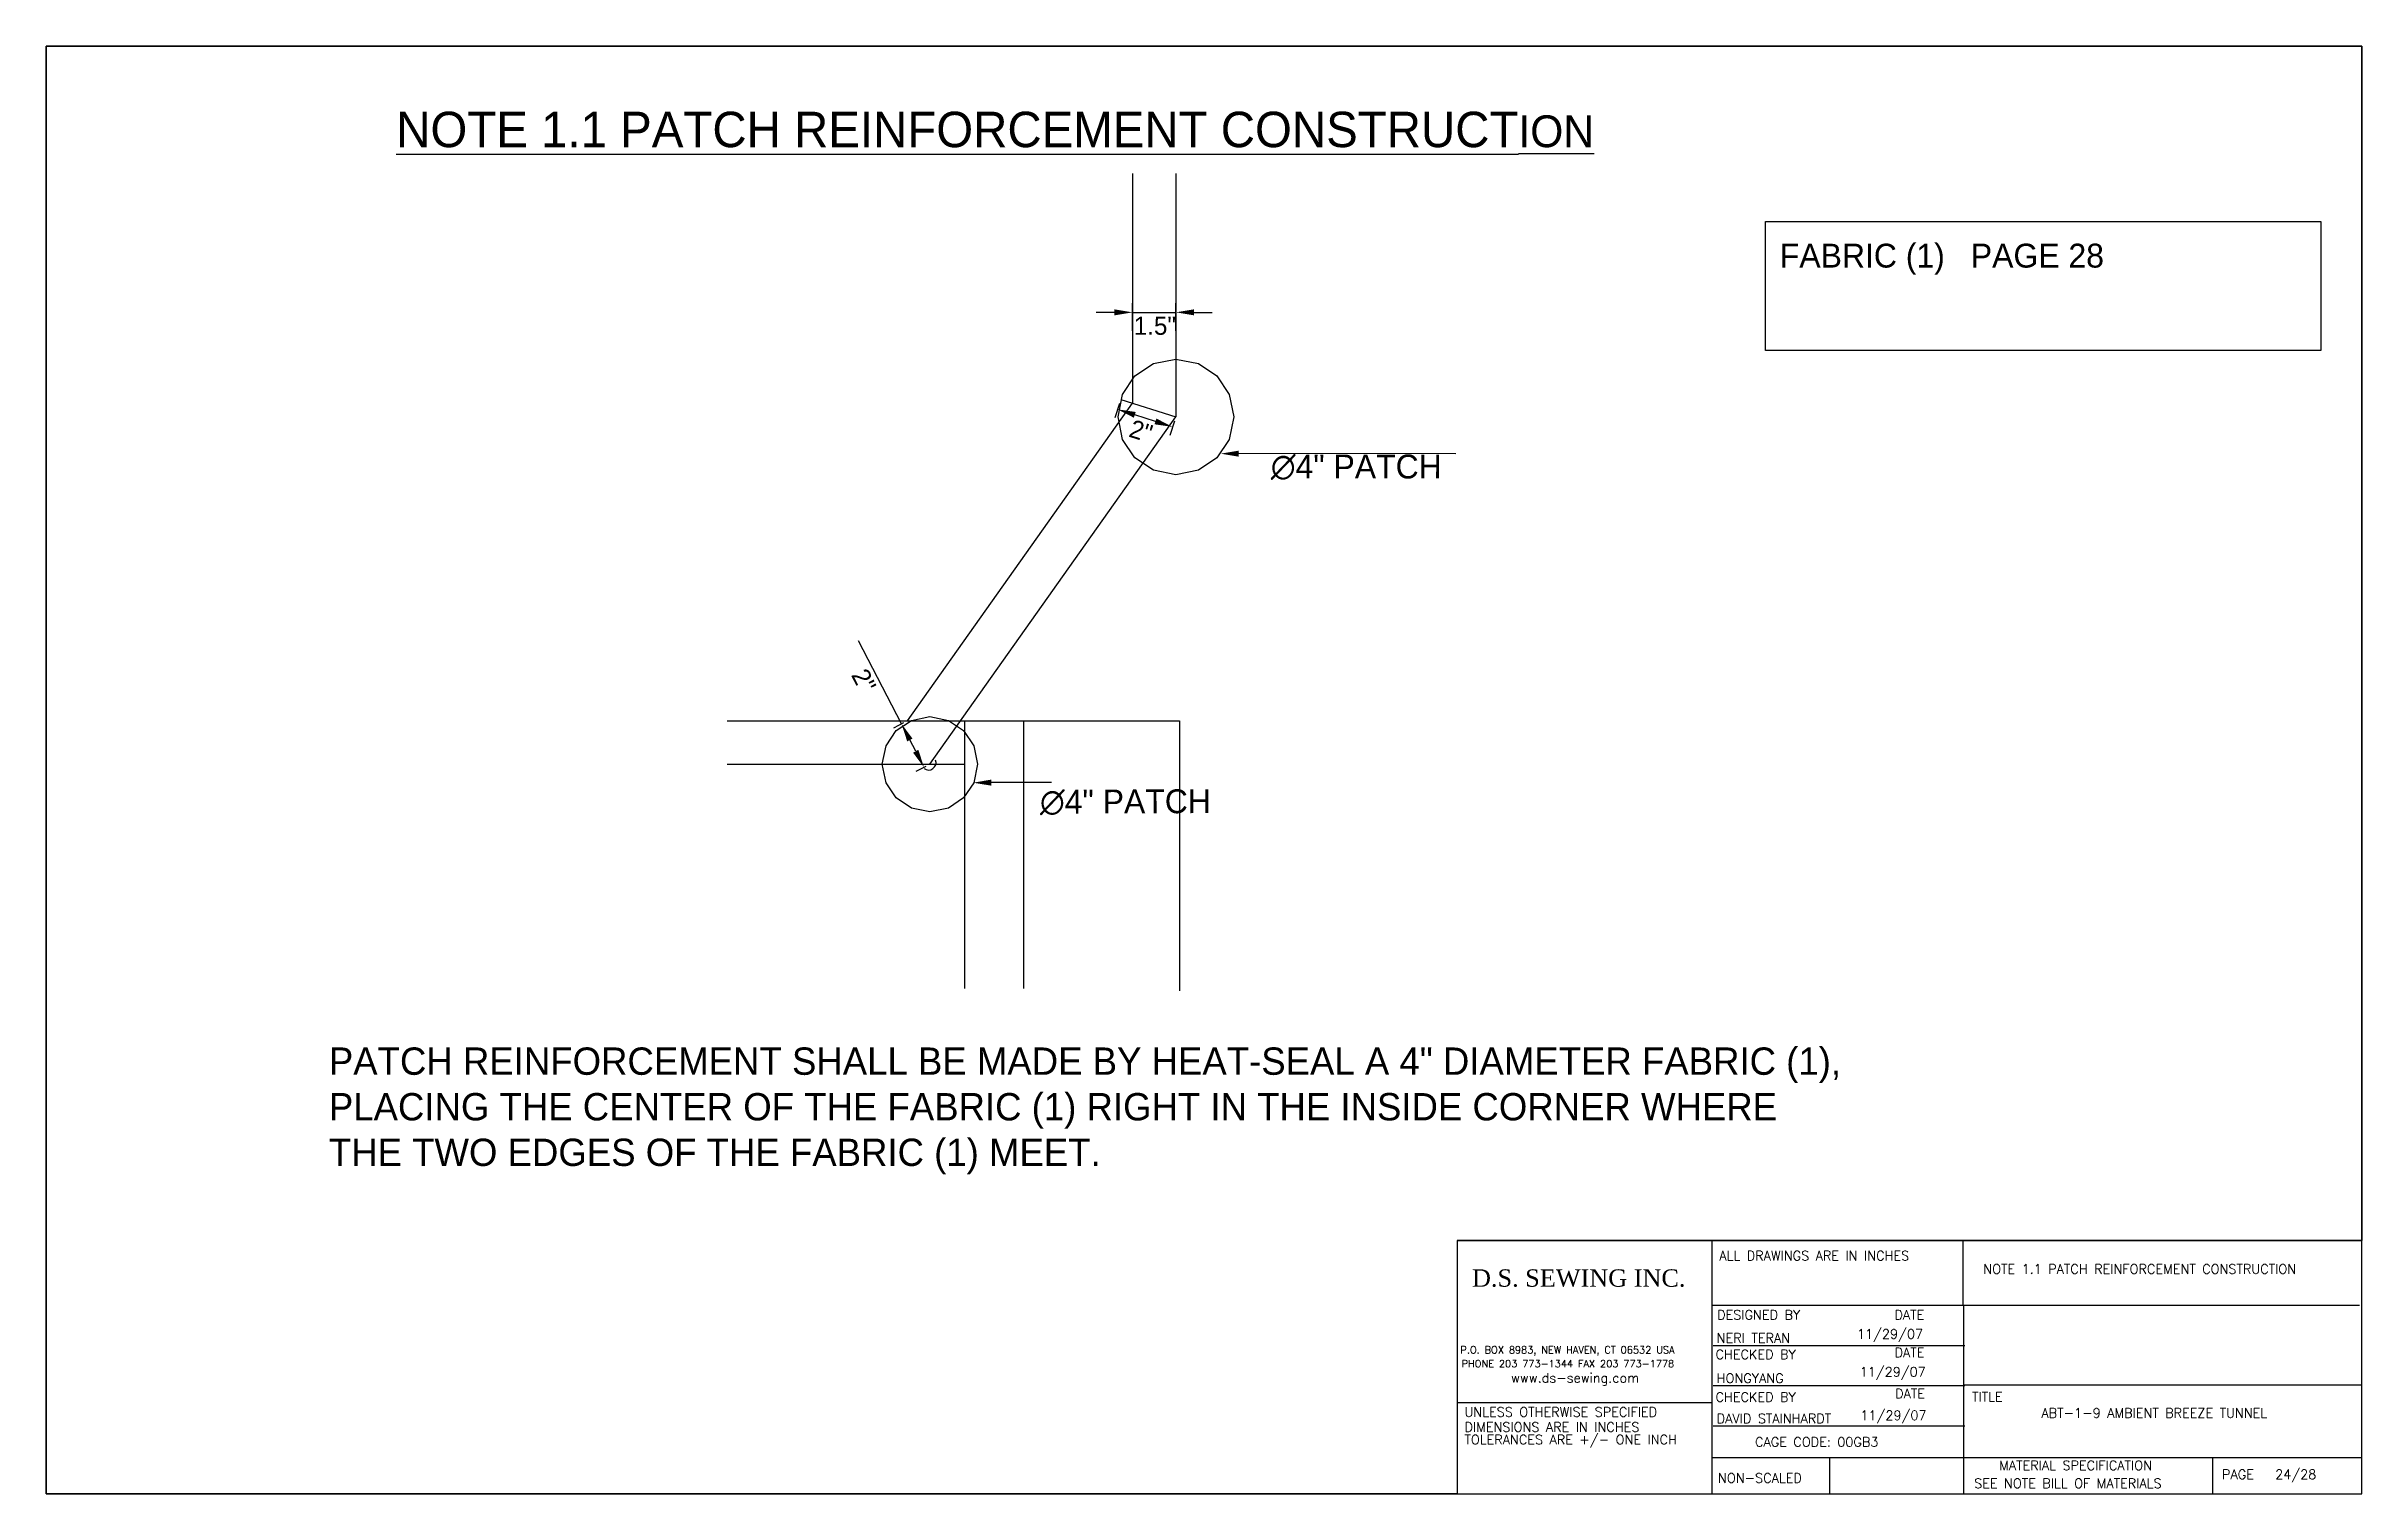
# Paper-space layout 'P24' of a CAD drawing. Header units: inches. Extents: x -62 to 16, y -1703 to 10.
# Drawn here: x 0 to 16, y 0 to 10 of the extents above.
# The model-space entities are those that its viewports show. They can reach past a viewport. Long polylines and large blocks are cut down to what shows.
import ezdxf

# ---------------------------------------------------------------- set-up
doc = ezdxf.new("R2010")
doc.units = ezdxf.units.IN
doc.header["$MEASUREMENT"] = 0
doc.linetypes.add('HIDDEN', pattern=[0.375, 0.25, -0.125])
for name, color, linetype in [('FINISH', 1, 'Continuous'), ('Object', 7, 'Continuous'), ('STECH', 7, 'HIDDEN'), ('TEXT', 7, 'Continuous'), ('Title Block', 7, 'Continuous'), ('Viewport', 7, 'Continuous'), ('WEBB', 5, 'Continuous')]:
    doc.layers.add(name, color=color, linetype=linetype)
doc.styles.add('Roman', font='romans')
doc.styles.add('style1', font='txt.shx')

msp = doc.modelspace()

# ---------------------------------------------------------------- linework, layer by layer
at = {"layer": 'FINISH'}
for p, q in [((9277.50094, -1039.72751), (9277.50094, -1071.46321)), ((9246.39822, -1115.37293), (9277.50094, -1071.46321)), ((9275.87777, -1070.94657), (9283.50094, -1073.37293)), ((9221.50094, -1115.37293), (9284.00069, -1115.37293)), ((9284.00069, -1115.37293), (9284.00069, -1152.6623))]:
    msp.add_line(p, q, dxfattribs=at)
for centre, radius in [((9283.50094, -1073.37293), 8), ((9249.50094, -1121.37293), 6.58171)]:
    msp.add_circle(centre, radius, dxfattribs=at)
at = {"layer": 'Object'}
for p, q in [((9275.00094, -1058.92414), (9272.50094, -1058.92414)), ((9277.50094, -1061.48884), (9277.50094, -1057.67414)), ((9277.50094, -1058.92414), (9283.50094, -1058.92414)), ((9283.50094, -1061.48884), (9283.50094, -1057.67414)), ((9286.00094, -1058.92414), (9288.50094, -1058.92414))]:
    msp.add_line(p, q, dxfattribs=at)
msp.add_arc((9249.31748, -1121.13593), 1.03394, 232.7275296, 19.0452799, dxfattribs=at)
for points in [[(9275.00094, -1059.34081), (9275.00094, -1058.50747), (9277.50094, -1058.92414)], [(9286.00094, -1059.34081), (9286.00094, -1058.50747), (9283.50094, -1058.92414)]]:
    msp.add_solid(points, dxfattribs=at)
at = {"layer": 'STECH', "ltscale": 0.015}
for p, q in [((9254.27028, -1115.37293), (9254.27028, -1152.34402)), ((9262.43653, -1115.37293), (9262.43653, -1152.34402))]:
    msp.add_line(p, q, dxfattribs=at)
at = {"layer": 'TEXT'}
for p, q in [((9275.68821, -1071.54213), (9275.05827, -1073.52128)), ((9280.67832, -1073.99828), (9277.81963, -1073.0884)), ((9283.31138, -1073.96849), (9282.68144, -1075.94764)), ((9322.18252, -1078.46781), (9292.18252, -1078.45241)), ((9245.58468, -1115.79363), (9239.65157, -1104.32025)), ((9245.84306, -1115.66001), (9244.47436, -1116.3678)), ((9247.53906, -1119.57297), (9246.73303, -1118.01428)), ((9248.94578, -1121.66001), (9247.57708, -1122.3678)), ((9266.31406, -1123.88218), (9257.98078, -1123.91201))]:
    msp.add_line(p, q, dxfattribs=at)
for points in [[(9277.69326, -1073.48544), (9277.946, -1072.69136), (9275.43739, -1072.33016)], [(9280.55195, -1074.39532), (9280.80469, -1073.60124), (9283.06056, -1074.75652)], [(9292.18231, -1078.86907), (9292.18274, -1078.03574), (9289.68252, -1078.45112)], [(9246.36292, -1118.20567), (9247.10314, -1117.82289), (9245.58468, -1115.79363)], [(9247.16895, -1119.76436), (9247.90917, -1119.38158), (9248.6874, -1121.79363)], [(9257.98227, -1124.32867), (9257.97929, -1123.49534), (9255.48079, -1123.92095)]]:
    msp.add_solid(points, dxfattribs=at)
at = {"layer": 'WEBB'}
for p, q in [((9283.50094, -1039.72751), (9283.50094, -1073.37293)), ((9249.50094, -1121.37293), (9283.50094, -1073.37293)), ((9221.50094, -1121.37293), (9254.27028, -1121.37293))]:
    msp.add_line(p, q, dxfattribs=at)

# ---------------------------------------------------------------- texts
at = {"layer": 'Object', "insert": (9280.59745, -1060.79914), "char_height": 2.5, "attachment_point": 5}
msp.add_mtext('1.5"', dxfattribs=at)
at = {"layer": 'TEXT', "char_height": 3.3, "width": 210.3834797, "attachment_point": 1}
for s, insert in [('\\pt91.8192;{\\C0;  \\H1.485x;\\LNOTE 1.1 PATCH REINFORCEMENT CONSTRUCT\\H0.8977x;ION}', (9173.28614, -1031.20148)), ('FABRIC (1) ^IPAGE 28', (9366.96732, -1049.4382)), ('\\pt91.8192;{\\H1.145x;\\C0;PATCH REINFORCEMENT SHALL BE MADE BY HEAT-SEAL A 4" DIAMETER FABRIC (1), PLACING THE CENTER OF THE FABRIC (1) RIGHT IN THE INSIDE CORNER WHERE THE TWO EDGES OF THE FABRIC (1) MEET.}', (9166.43443, -1160.50571))]:
    msp.add_mtext(s, dxfattribs=dict(at, insert=insert))
at = {"layer": 'TEXT', "attachment_point": 5}
for s, insert, char_height, rotation in [('2"', (9278.6803, -1075.33002), 2.5, 342.3443933), ('∅4" PATCH', (9308.43156, -1080.33575), 3.3, 359.9705784), ('2"', (9240.37846, -1109.80787), 2.5, 297.3443933), ('∅4" PATCH', (9276.52657, -1126.62063), 3.3, 0.2050723)]:
    msp.add_mtext(s, dxfattribs=dict(at, insert=insert, char_height=char_height, rotation=rotation))

psp = doc.layouts.new('P24')

# ---------------------------------------------------------------- linework, layer by layer
at = {"layer": 'Title Block'}
for p, q in [((16, 10), (0, 10)), ((0, 10), (0, 0)), ((16, 0), (16, 10)), ((9.75, 1.75), (16, 1.75)), ((11.511, 1.302), (11.511, 1.75)), ((13.245, 1.302), (13.245, 1.75)), ((11.511, 1.302), (11.75, 1.302)), ((11.511, 0), (11.511, 1.302)), ((11.75, 1.302), (13.25, 1.302)), ((13.25, 1.302), (13.707, 1.302)), ((13.25, 0), (13.25, 1.302)), ((13.692, 1.302), (15.984, 1.302)), ((11.518, 1.024), (13.257, 1.024)), ((11.75, 1.024), (13.25, 1.024)), ((11.518, 0.747), (13.257, 0.747)), ((11.75, 0.747), (13.25, 0.747)), ((13.25, 0.752), (16, 0.752)), ((9.75, 0.63), (11.511, 0.63)), ((11.518, 0.469), (13.257, 0.469)), ((11.511, 0.25), (16, 0.25)), ((12.325, 0), (12.325, 0.25)), ((14.971, 0), (14.971, 0.25)), ((0, 0), (16, 0)), ((0, 0), (16, 0))]:
    psp.add_line(p, q, dxfattribs=at)
psp.add_lwpolyline([(11.88, 8.79), (15.718, 8.79), (15.718, 7.898), (11.88, 7.898)], close=True, dxfattribs=at)
at = {"layer": 'Viewport'}
psp.add_lwpolyline([(0, 10), (9.88, 10), (9.88, 10), (16, 10), (16, 1.75), (9.75, 1.75), (9.75, 0), (0, 0)], close=True, dxfattribs=at)

# ---------------------------------------------------------------- texts
at = {"layer": 'TEXT', "ltscale": 0.015, "insert": (9.852, 1.55), "char_height": 0.12, "width": 1.77851, "attachment_point": 1, "style": 'style1'}
psp.add_mtext('{\\fTimes New Roman|b0|i0|c0|p18;D.S. SEWING INC.}', dxfattribs=at)
at = {"layer": 'Title Block', "style": 'Roman'}
for s, height, p in [('ALL DRAWINGS ARE IN INCHES', 0.065, (11.561, 1.612)), ('  NOTE 1.1 PATCH REINFORCEMENT CONSTRUCTION', 0.065, (13.296, 1.52)), ('DESIGNED BY', 0.065, (11.546, 1.203)), ('11/29/07', 0.065, (12.512, 1.071)), ('DATE', 0.065, (12.771, 1.203)), ('P.O. BOX 8983, NEW HAVEN, CT 06532 USA', 0.0494, (9.772, 0.969)), ('CHECKED BY', 0.065, (11.535, 0.93)), ('NERI TERAN', 0.065, (11.543, 1.043)), ('DATE', 0.065, (12.772, 0.943)), ('PHONE 203 773-1344 FAX 203 773-1778', 0.0494, (9.78, 0.873)), ('www.ds-sewing.com', 0.065, (10.122, 0.768)), ('HONGYANG', 0.065, (11.543, 0.765)), ('11/29/07', 0.065, (12.531, 0.809)), ('CHECKED BY', 0.065, (11.535, 0.635)), ('DATE', 0.065, (12.776, 0.659)), ('TITLE', 0.065, (13.307, 0.637)), ('UNLESS OTHERWISE SPECIFIED', 0.065, (9.8, 0.532)), ('DIMENSIONS ARE IN INCHES', 0.065, (9.8, 0.428)), ('DAVID STAINHARDT', 0.065, (11.543, 0.487)), ('11/29/07', 0.065, (12.536, 0.509)), ('ABT-1-9 AMBIENT BREEZE TUNNEL', 0.065, (13.787, 0.525)), ('TOLERANCES ARE +/- ONE INCH', 0.065, (9.8, 0.341)), ('CAGE CODE: 00GB3', 0.065, (11.808, 0.325)), ('MATERIAL SPECIFICATION', 0.065, (13.495, 0.163)), ('PAGE', 0.065, (15.035, 0.101)), ('24/28', 0.065, (15.402, 0.101)), ('NON-SCALED', 0.065, (11.552, 0.076)), ('SEE NOTE BILL OF MATERIALS', 0.065, (13.322, 0.039))]:
    psp.add_text(s, height=height, dxfattribs=at).set_placement(p)

# ---------------------------------------------------------------- viewports
at = {"layer": 'Viewport'}
vp = psp.add_viewport(center=(8, 5), size=(16, 10), view_center_point=(9287.38433, -1122.16495), view_height=200.0000256, dxfattribs=at)
vp.dxf.flags = 0x10000  # cut along an outline
vp.dxf.clipping_boundary_handle = psp.add_lwpolyline([(0, 10), (9.88, 10), (9.88, 10), (16, 10), (16, 1.75), (9.75, 1.75), (9.75, 0), (0, 0)], format="xyb", close=True, dxfattribs={"invisible": 1}).dxf.handle

doc.saveas('drawing.dxf')
